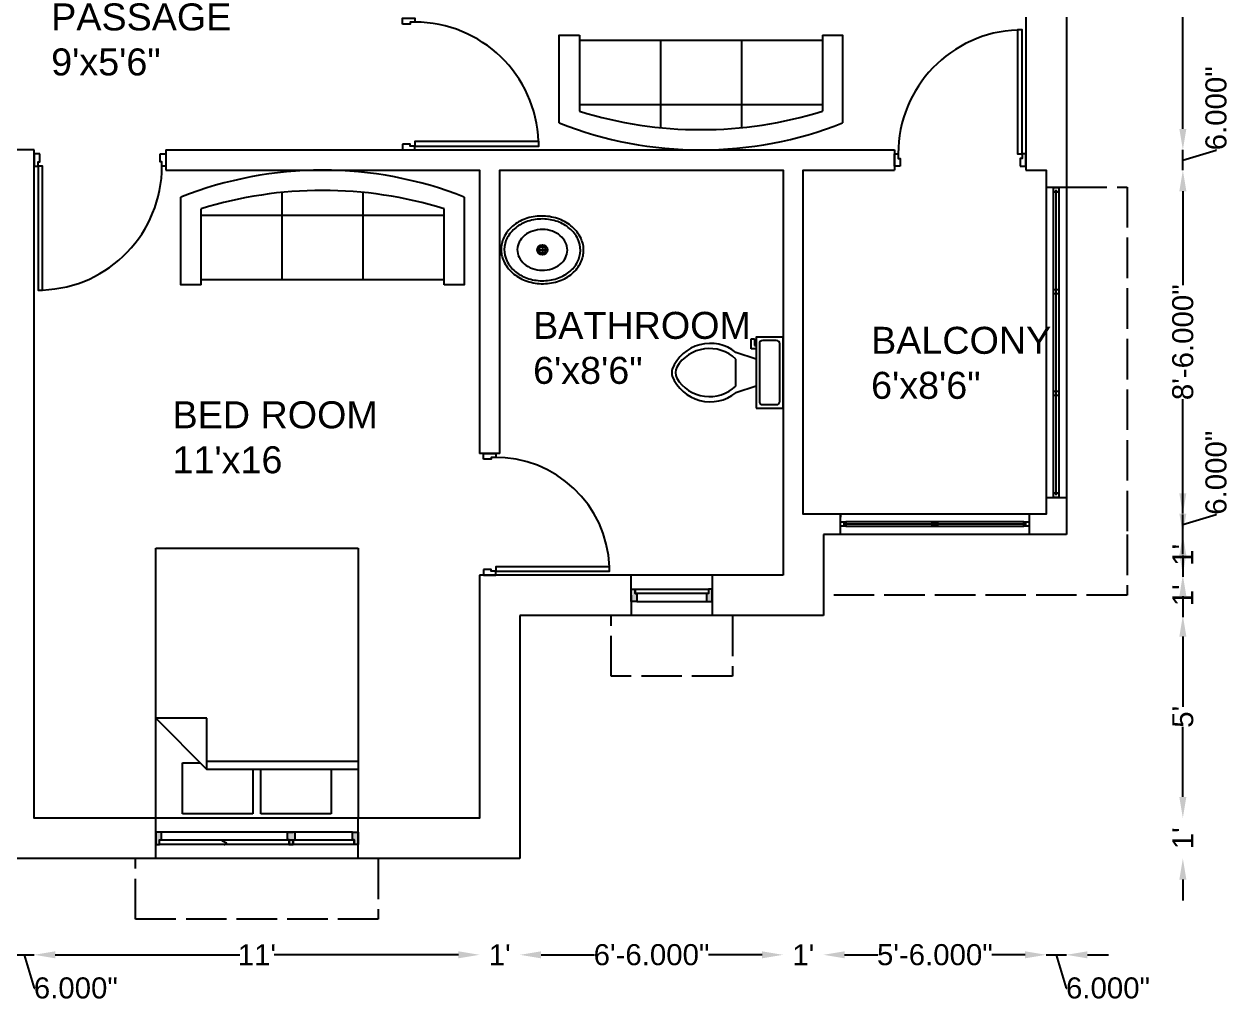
# Model space of a CAD drawing. Header units: inches. Extents: x 9745436 to 9746646, y 8297723 to 8298884.
# Drawn here: x 9746288.3 to 9746645.8, y 8297723 to 8298012.8 of the extents above; entities that cross this region are included whole.
import ezdxf

# ---------------------------------------------------------------- set-up
doc = ezdxf.new("R2010")
doc.units = ezdxf.units.IN
doc.header["$MEASUREMENT"] = 0
doc.linetypes.add('ACAD_ISO02W100', pattern=[15, 12, -3])
for name, color, linetype in [('chajja', 7, 'ACAD_ISO02W100'), ('dimension', 7, 'Continuous'), ('door', 7, 'Continuous'), ('furniture', 252, 'Continuous'), ('text', 7, 'Continuous'), ('wall', 7, 'Continuous')]:
    doc.layers.add(name, color=color, linetype=linetype)
doc.styles.get("Standard").update_dxf_attribs({"font": 'arial.ttf'})
doc.dimstyles.get("Standard").update_dxf_attribs({"dimscale": 1.04, "dimtxt": 6, "dimasz": 6, "dimexe": 0.15, "dimexo": 0.3725, "dimgap": 0.09, "dimtad": 0, "dimdec": 3, "dimzin": 0, "dimdsep": 46, "dimlunit": 3, "dimtxsty": 'Standard', "dimcen": 0.09, "dimse1": 1, "dimse2": 1, "dimadec": 0, "dimazin": 0, "dimtfac": 1, "dimtdec": 3, "dimtofl": 0, "dimtmove": 0, "dimatfit": 3, "dimfxl": 1, "dimtolj": 1, "dimtzin": 0, "dimarcsym": 0})

# ---------------------------------------------------------------- blocks, each defined once
blk = doc.blocks.new('*U36')
at = {"layer": 'door'}
blk.add_lwpolyline([(-1.14, 1.83), (-1.14, 38.55), (-2.48, 38.55), (-2.48, 1.83)], close=True, dxfattribs=at)
for points in [[(-37.31, -1.83), (-39, -1.83), (-39, 1.83), (-37.86, 1.83), (-37.86, 0.49), (-37.31, 0.49), (-37.31, -1.83)], [(-1.69, -1.83), (0, -1.83), (0, 1.83), (-1.14, 1.83), (-1.14, 0.49), (-1.69, 0.49), (-1.69, -1.83)]]:
    blk.add_lwpolyline(points, dxfattribs=at)
blk.add_arc((-1.14, 1.83), 36.72, 92.0899, 180, dxfattribs=at)
blk = doc.blocks.new('*U37')
at = {"layer": 'door'}
for points in [[(-1.83, 34.31), (-1.83, 36), (1.83, 36), (1.83, 34.86), (0.49, 34.86), (0.49, 34.31), (-1.83, 34.31)], [(-1.83, 1.69), (-1.83, 0), (1.83, 0), (1.83, 1.14), (0.49, 1.14), (0.49, 1.69), (-1.83, 1.69)]]:
    blk.add_lwpolyline(points, dxfattribs=at)
blk.add_lwpolyline([(1.83, 1.14), (35.55, 1.14), (35.55, 2.48), (1.83, 2.48)], close=True, dxfattribs=at)
blk.add_arc((1.83, 1.14), 33.73, 2.2757, 91.1383, dxfattribs=at)
blk = doc.blocks.new('*U35')
at = {"layer": 'door'}
for points in [[(1.69, 1.83), (0, 1.83), (0, -1.83), (1.14, -1.83), (1.14, -0.49), (1.69, -0.49), (1.69, 1.83)], [(37.31, 1.83), (39, 1.83), (39, -1.83), (37.86, -1.83), (37.86, -0.49), (37.31, -0.49), (37.31, 1.83)]]:
    blk.add_lwpolyline(points, dxfattribs=at)
blk.add_lwpolyline([(1.14, -1.83), (1.14, -38.55), (2.48, -38.55), (2.48, -1.83)], close=True, dxfattribs=at)
blk.add_arc((1.14, -1.83), 36.72, 272.0899, 0, dxfattribs=at)
blk = doc.blocks.new('*U40')
at = {"layer": 'door'}
for points in [[(-1.83, 37.31), (-1.83, 39), (1.83, 39), (1.83, 37.86), (0.49, 37.86), (0.49, 37.31), (-1.83, 37.31)], [(-1.83, 1.69), (-1.83, 0), (1.83, 0), (1.83, 1.14), (0.49, 1.14), (0.49, 1.69), (-1.83, 1.69)]]:
    blk.add_lwpolyline(points, dxfattribs=at)
blk.add_lwpolyline([(1.83, 1.14), (38.55, 1.14), (38.55, 2.48), (1.83, 2.48)], close=True, dxfattribs=at)
blk.add_arc((1.83, 1.14), 36.72, 2.0899, 90, dxfattribs=at)
blk = doc.blocks.new('*U47')
at = {"layer": 'door'}
h = blk.add_hatch(color=256, dxfattribs=at)
h.dxf.hatch_style = 1
h.paths.add_polyline_path([(28.31, 1.34), (28.86, 1.34), (28.86, 0), (30, 0), (30, 3.66), (29.06, 3.66), (28.31, 3.66)])
h.paths.add_polyline_path([(9.07, 1.34), (9.62, 1.34), (11.31, 1.34), (11.31, 3.66), (10.56, 3.66), (9.07, 3.66)])
h.paths.add_polyline_path([(9.62, 0), (10.76, 0), (10.76, 1.34), (9.62, 1.34)])
h.paths.add_polyline_path([(-30, 0), (-28.86, 0), (-28.86, 1.34), (-28.31, 1.34), (-28.31, 3.66), (-29.06, 3.66), (-30, 3.66)])
for p, q in [((-30, -4.17), (-30, 7.83)), ((30, -4.17), (30, 7.83)), ((28.31, 3.66), (-28.31, 3.66)), ((-28.86, 0), (-28.86, 1.34)), ((-28.86, 1.34), (-28.31, 1.34)), ((-10.22, 0.97), (-10.22, 1.34)), ((-9.02, 0), (-9.02, 0.37)), ((9.07, 1.34), (11.31, 1.34)), ((9.62, 1.34), (9.62, 0)), ((28.31, 1.34), (28.86, 1.34)), ((28.86, 1.34), (28.86, 0)), ((10.76, 0), (9.62, 0))]:
    blk.add_line(p, q, dxfattribs=at)
for points in [[(-29.06, 3.66), (-30, 3.66), (-30, 0), (-28.86, 0), (-28.86, 1.34), (-28.31, 1.34), (-28.31, 3.66), (-29.06, 3.66)], [(10.76, 1.34), (10.76, 0), (9.62, 0), (9.62, 1.34), (9.07, 1.34), (9.07, 3.66), (9.82, 3.66)], [(10.56, 3.66), (9.62, 3.66)], [(9.62, 1.34), (9.62, 0), (10.76, 0), (10.76, 1.34), (11.31, 1.34), (11.31, 3.66), (10.56, 3.66)], [(9.82, 3.66), (10.76, 3.66)], [(29.06, 3.66), (30, 3.66), (30, 0), (28.86, 0), (28.86, 1.34), (28.31, 1.34), (28.31, 3.66), (29.06, 3.66)], [(-9.02, 0), (-9.02, 0.37), (-10.22, 0.97), (-10.22, 1.34)]]:
    blk.add_lwpolyline(points, dxfattribs=at)
for points in [[(9.62, 0), (-28.86, 0), (-28.86, 1.34), (9.62, 1.34)], [(28.86, 0), (10.76, 0), (10.76, 1.34), (28.86, 1.34)]]:
    blk.add_lwpolyline(points, close=True, dxfattribs=at)
for p in [(-9.62, 0), (9.62, 0)]:
    blk.add_point(p, dxfattribs=at)
blk = doc.blocks.new('2 feet window')
at = {"layer": 'door'}
h = blk.add_hatch(color=256, dxfattribs=at)
h.dxf.hatch_style = 1
h.paths.add_polyline_path([(-10.31, -0.67), (-10.86, -0.67), (-10.86, 0.67), (-12, 0.67), (-12, -1.16), (-12, -2.99), (-11.06, -2.99), (-10.31, -2.99)])
h.paths.add_polyline_path([(12, 0.67), (10.86, 0.67), (10.86, -0.67), (10.31, -0.67), (10.31, -2.99), (11.06, -2.99), (12, -2.99)])
for p, q in [((-12, -1.16), (-12, 4.84)), ((12, 4.84), (12, -7.16)), ((-12, -1.16), (-12, -7.16)), ((-10.31, -2.99), (10.31, -2.99))]:
    blk.add_line(p, q, dxfattribs=at)
for points in [[(-11.06, -2.99), (-12, -2.99), (-12, 0.67), (-10.86, 0.67), (-10.86, -0.67), (-10.31, -0.67), (-10.31, -2.99), (-11.06, -2.99)], [(11.06, -2.99), (12, -2.99), (12, 0.67), (10.86, 0.67), (10.86, -0.67), (10.31, -0.67), (10.31, -2.99), (11.06, -2.99)]]:
    blk.add_lwpolyline(points, dxfattribs=at)
blk.add_lwpolyline([(-10.86, 0.67), (10.86, 0.67), (10.86, -0.67), (-10.86, -0.67)], close=True, dxfattribs=at)
blk = doc.blocks.new('*U55')
at = {"layer": 'door'}
blk.add_lwpolyline([(-0.8, 0.65), (0.8, 0.65), (0.8, -0.65), (-0.8, -0.65)], close=True, dxfattribs=at)
blk = doc.blocks.new('*U56')
at = {"layer": 'door', "color": 0, "linetype": 'ByBlock', "lineweight": -2, "transparency": 16777216}
for p in [(9746531.13, 8297864.66), (9746558.33, 8297864.66), (9746585.53, 8297864.66)]:
    blk.add_blockref('*U55', p, dxfattribs=at)
blk = doc.blocks.new('*U57')
at = {"layer": 'door'}
blk.add_lwpolyline([(0.65, 0.8), (0.65, -0.8), (-0.65, -0.8), (-0.65, 0.8)], close=True, dxfattribs=at)
blk = doc.blocks.new('*U58')
at = {"layer": 'door', "color": 0, "linetype": 'ByBlock', "lineweight": -2, "transparency": 16777216, "rotation": 89.99999999882141}
for p in [(9746594.33, 8297963.71), (9746594.33, 8297933.53), (9746594.33, 8297903.35), (9746594.33, 8297873.16)]:
    blk.add_blockref('*U57', p, dxfattribs=at)
blk = doc.blocks.new('Sofa - Roundback 7 ft.')
at = {"linetype": 'Continuous'}
for p, q in [((-12.00002, -32.4421), (-12.00003, -6.5971)), ((11.99997, -32.4421), (11.99998, -6.5971)), ((-36.000027, -34), (-36.000027, -11.4696)), ((-35.999844, -13.3819), (35.9998, -13.3819)), ((35.99998, -34), (35.99998, -11.4696)), ((-36.000027, -32.4421), (35.99998, -32.4421))]:
    blk.add_line(p, q, dxfattribs=at)
for points in [[(-36.000027, -34), (-42.000027, -34), (-42.000027, -8)], [(41.99998, -8), (41.99998, -34), (35.99998, -34)]]:
    blk.add_lwpolyline(points, dxfattribs=at)
for centre, radius, start, end in [((0, -114.25), 114.25, 68.43141, 111.5686), ((-0.00001, -127.1968), 121.1968, 72.72033, 107.2797)]:
    blk.add_arc(centre, radius, start, end, dxfattribs=at)
blk = doc.blocks.new('Toilet - top')
for p, q in [((9.5, -6), (9.5, -2)), ((-10, -8.5), (-8, -8.5)), ((-10, -9.5), (-10, -8.5)), ((-7, -9.5), (-10, -9.5)), ((-8, -8.5), (-8, -8)), ((-7, -8), (-7, -9.5)), ((-4, -8), (-6, -14)), ((4, -8), (6, -14)), ((4, -14), (-4, -14))]:
    blk.add_line(p, q)
blk.add_lwpolyline([(10.5, -8), (10.5, 0), (-10.5, 0), (-10.5, -8)], close=True)
for points in [[(-9.5, -2), (-9.5, -6)], [(8.5, -1), (-8.5, -1)], [(-8.5, -7), (8.5, -7)]]:
    blk.add_lwpolyline(points)
for centre, radius, start, end in [((-8.62, -1.88), 0.884, 81.8699, 188.1301), ((8.62, -1.88), 0.884, 351.8699, 98.1301), ((-8.62, -6.12), 0.884, 171.8699, 278.1301), ((8.62, -6.12), 0.884, 261.8699, 8.1301), ((3.52, -21.58), 12.17, 141.4691, 247.9714), ((4.2, -21.82), 11.33, 136.3677, 238.9468), ((-3.52, -21.58), 12.17, 292.0284, 38.5307), ((-4.2, -21.82), 11.33, 301.053, 43.6321), ((0, -27.88), 4, 245.7318, 294.2682), ((0, -29), 4, 254.8605, 285.1395)]:
    blk.add_arc(centre, radius, start, end)
blk = doc.blocks.new('Sink - Oval top')
for p, q in [((-1, 0), (1, 0)), ((0, 1), (0, -1))]:
    blk.add_line(p, q)
at = {"linetype": 'Continuous'}
for points in [[(-12.23, 0.39, 0.117634), (-11.46, -3.36, 0.104469), (-8.88, -6.8, 0.090016), (-5.08, -9.07, 0.08192), (-0.32, -10.02, 0.08192), (4.49, -9.38, 0.090016), (8.42, -7.36, 0.104469), (11.22, -4.09, 0.117634), (12.23, -0.39, 0.117634), (11.46, 3.36, 0.104469), (8.88, 6.8, 0.090016), (5.08, 9.07, 0.08192), (0.32, 10.02, 0.08192), (-4.49, 9.38, 0.090016), (-8.42, 7.36, 0.104469), (-11.22, 4.09, 0.117634)], [(-11.29, 0.16, 0.118622), (-10.52, -3.25, 0.104678), (-8.07, -6.36, 0.089562), (-4.54, -8.37, 0.081185), (-0.13, -9.15, 0.081185), (4.3, -8.49, 0.089562), (7.89, -6.58, 0.104678), (10.42, -3.55, 0.118622), (11.29, -0.16, 0.118622), (10.52, 3.25, 0.104678), (8.07, 6.36, 0.089562), (4.54, 8.37, 0.081185), (0.13, 9.15, 0.081185), (-4.3, 8.49, 0.089562), (-7.89, 6.58, 0.104678), (-10.42, 3.55, 0.118622)], [(-7.42, 0.08, 0.118283), (-6.91, -2.17, 0.104607), (-5.29, -4.21, 0.089718), (-2.97, -5.53, 0.081436), (-0.07, -6.04, 0.081436), (2.84, -5.59, 0.089718), (5.2, -4.33, 0.104607), (6.86, -2.32, 0.118283), (7.42, -0.08, 0.118283), (6.91, 2.17, 0.104607), (5.29, 4.21, 0.089718), (2.97, 5.53, 0.081436), (0.07, 6.04, 0.081436), (-2.84, 5.59, 0.089718), (-5.2, 4.33, 0.104607), (-6.86, 2.32, 0.118283)]]:
    blk.add_lwpolyline(points, format="xyb", close=True, dxfattribs=at)
for radius in [1.5, 1]:
    blk.add_circle((0, 0), radius)
blk = doc.blocks.new('Bed - Queen')
at = {"linetype": 'Continuous'}
for p, q in [((0, -80.00003), (0, 0)), ((0, 0), (59.99999, 0)), ((59.99999, 0), (59.99999, -80.00003)), ((7.99999, -1.2), (28.79998, -1.2)), ((7.99999, -14.4), (7.99999, -1.2)), ((28.79998, -1.2), (28.79998, -14.4)), ((31.19999, -1.2), (51.99999, -1.2)), ((31.19999, -14.4), (31.19999, -1.2)), ((51.99999, -1.2), (51.99999, -16.4)), ((0, -14.4), (44.8, -14.4)), ((44.8, -16.8), (0, -16.8)), ((59.99999, -29.6), (44.8, -14.4)), ((44.8, -14.4), (44.8, -29.6)), ((51.99999, -16.4), (46.79936, -16.4)), ((44.8, -29.6), (59.99999, -29.6)), ((59.99999, -80.00003), (0, -80.00003))]:
    blk.add_line(p, q, dxfattribs=at)
blk = doc.blocks.new('*D102')
at = {"layer": 'defpoints', "color": 0, "transparency": 16777216}
for p in [(9746285.33, 8297738.2), (9746291.33, 8297737.31), (9746291.33, 8297736.97)]:
    blk.add_point(p, dxfattribs=at)
at = {"layer": 'dimension', "color": 0, "lineweight": -2, "transparency": 16777216}
for p, q in [((9746279.09, 8297736.97), (9746272.85, 8297736.97)), ((9746285.33, 8297736.97), (9746291.33, 8297736.97)), ((9746288.33, 8297736.97), (9746291.29, 8297727.12)), ((9746297.57, 8297736.97), (9746303.81, 8297736.97)), ((9746291.29, 8297727.12), (9746291.48, 8297727.12))]:
    blk.add_line(p, q, dxfattribs=at)
at = {"layer": 'dimension', "color": 0, "transparency": 16777216}
for points in [[(9746279.09, 8297738.01), (9746279.09, 8297735.93), (9746285.33, 8297736.97)], [(9746297.57, 8297738.01), (9746297.57, 8297735.93), (9746291.33, 8297736.97)]]:
    blk.add_solid(points, dxfattribs=at)
at = {"layer": 'dimension', "color": 0, "transparency": 16777216, "insert": (9746303.66, 8297727.12), "char_height": 6.24, "attachment_point": 5}
blk.add_mtext('\\A1;6.000"', dxfattribs=at)
blk = doc.blocks.new('*D103')
at = {"layer": 'defpoints', "color": 0, "transparency": 16777216}
for p in [(9746291.33, 8297737.31), (9746423.33, 8297737.76), (9746423.33, 8297736.97)]:
    blk.add_point(p, dxfattribs=at)
at = {"layer": 'dimension', "color": 0, "lineweight": -2, "transparency": 16777216}
for p, q in [((9746297.57, 8297736.97), (9746352.24, 8297736.97)), ((9746417.09, 8297736.97), (9746362.43, 8297736.97))]:
    blk.add_line(p, q, dxfattribs=at)
at = {"layer": 'dimension', "color": 0, "transparency": 16777216}
for points in [[(9746297.57, 8297738.01), (9746297.57, 8297735.93), (9746291.33, 8297736.97)], [(9746417.09, 8297738.01), (9746417.09, 8297735.93), (9746423.33, 8297736.97)]]:
    blk.add_solid(points, dxfattribs=at)
at = {"layer": 'dimension', "color": 0, "transparency": 16777216, "insert": (9746357.33, 8297736.97), "char_height": 6.24, "attachment_point": 5}
blk.add_mtext("\\A1;11'", dxfattribs=at)
blk = doc.blocks.new('*D104')
at = {"layer": 'defpoints', "color": 0, "transparency": 16777216}
for p in [(9746423.33, 8297737.76), (9746435.33, 8297737.76), (9746435.33, 8297736.97)]:
    blk.add_point(p, dxfattribs=at)
at = {"layer": 'dimension', "color": 0, "lineweight": -2, "transparency": 16777216}
for p, q in [((9746417.09, 8297736.97), (9746410.85, 8297736.97)), ((9746441.57, 8297736.97), (9746447.81, 8297736.97))]:
    blk.add_line(p, q, dxfattribs=at)
at = {"layer": 'dimension', "color": 0, "transparency": 16777216}
for points in [[(9746417.09, 8297738.01), (9746417.09, 8297735.93), (9746423.33, 8297736.97)], [(9746441.57, 8297738.01), (9746441.57, 8297735.93), (9746435.33, 8297736.97)]]:
    blk.add_solid(points, dxfattribs=at)
at = {"layer": 'dimension', "color": 0, "transparency": 16777216, "insert": (9746429.33, 8297736.97), "char_height": 6.24, "attachment_point": 5}
blk.add_mtext("\\A1;1'", dxfattribs=at)
blk = doc.blocks.new('*D105')
at = {"layer": 'defpoints', "color": 0, "transparency": 16777216}
for p in [(9746513.33, 8297849.51), (9746435.33, 8297737.76), (9746513.33, 8297736.97)]:
    blk.add_point(p, dxfattribs=at)
at = {"layer": 'dimension', "color": 0, "lineweight": -2, "transparency": 16777216}
for p, q in [((9746441.57, 8297736.97), (9746457.45, 8297736.97)), ((9746507.09, 8297736.97), (9746491.22, 8297736.97))]:
    blk.add_line(p, q, dxfattribs=at)
at = {"layer": 'dimension', "color": 0, "transparency": 16777216}
for points in [[(9746441.57, 8297738.01), (9746441.57, 8297735.93), (9746435.33, 8297736.97)], [(9746507.09, 8297738.01), (9746507.09, 8297735.93), (9746513.33, 8297736.97)]]:
    blk.add_solid(points, dxfattribs=at)
at = {"layer": 'dimension', "color": 0, "transparency": 16777216, "insert": (9746474.33, 8297736.97), "char_height": 6.24, "attachment_point": 5}
blk.add_mtext('\\A1;6\'-6.000"', dxfattribs=at)
blk = doc.blocks.new('*D106')
at = {"layer": 'defpoints', "color": 0, "transparency": 16777216}
for p in [(9746513.33, 8297849.51), (9746525.33, 8297849.51), (9746525.33, 8297736.97)]:
    blk.add_point(p, dxfattribs=at)
at = {"layer": 'dimension', "color": 0, "lineweight": -2, "transparency": 16777216}
for p, q in [((9746507.09, 8297736.97), (9746500.85, 8297736.97)), ((9746531.57, 8297736.97), (9746537.81, 8297736.97))]:
    blk.add_line(p, q, dxfattribs=at)
at = {"layer": 'dimension', "color": 0, "transparency": 16777216}
for points in [[(9746507.09, 8297738.01), (9746507.09, 8297735.93), (9746513.33, 8297736.97)], [(9746531.57, 8297738.01), (9746531.57, 8297735.93), (9746525.33, 8297736.97)]]:
    blk.add_solid(points, dxfattribs=at)
at = {"layer": 'dimension', "color": 0, "transparency": 16777216, "insert": (9746519.33, 8297736.97), "char_height": 6.24, "attachment_point": 5}
blk.add_mtext("\\A1;1'", dxfattribs=at)
blk = doc.blocks.new('*D107')
at = {"layer": 'defpoints', "color": 0, "transparency": 16777216}
for p in [(9746591.33, 8297867.51), (9746525.33, 8297849.51), (9746591.33, 8297736.97)]:
    blk.add_point(p, dxfattribs=at)
at = {"layer": 'dimension', "color": 0, "lineweight": -2, "transparency": 16777216}
for p, q in [((9746531.57, 8297736.97), (9746541.46, 8297736.97)), ((9746585.09, 8297736.97), (9746575.2, 8297736.97))]:
    blk.add_line(p, q, dxfattribs=at)
at = {"layer": 'dimension', "color": 0, "transparency": 16777216}
for points in [[(9746531.57, 8297738.01), (9746531.57, 8297735.93), (9746525.33, 8297736.97)], [(9746585.09, 8297738.01), (9746585.09, 8297735.93), (9746591.33, 8297736.97)]]:
    blk.add_solid(points, dxfattribs=at)
at = {"layer": 'dimension', "color": 0, "transparency": 16777216, "insert": (9746558.33, 8297736.97), "char_height": 6.24, "attachment_point": 5}
blk.add_mtext('\\A1;5\'-6.000"', dxfattribs=at)
blk = doc.blocks.new('*D108')
at = {"layer": 'defpoints', "color": 0, "transparency": 16777216}
for p in [(9746597.33, 8297872.51), (9746591.33, 8297867.51), (9746597.33, 8297736.97)]:
    blk.add_point(p, dxfattribs=at)
at = {"layer": 'dimension', "color": 0, "lineweight": -2, "transparency": 16777216}
for p, q in [((9746585.09, 8297736.97), (9746578.85, 8297736.97)), ((9746591.33, 8297736.97), (9746597.33, 8297736.97)), ((9746594.33, 8297736.97), (9746597.29, 8297727.12)), ((9746603.57, 8297736.97), (9746609.81, 8297736.97)), ((9746597.29, 8297727.12), (9746597.48, 8297727.12))]:
    blk.add_line(p, q, dxfattribs=at)
at = {"layer": 'dimension', "color": 0, "transparency": 16777216}
for points in [[(9746585.09, 8297738.01), (9746585.09, 8297735.93), (9746591.33, 8297736.97)], [(9746603.57, 8297738.01), (9746603.57, 8297735.93), (9746597.33, 8297736.97)]]:
    blk.add_solid(points, dxfattribs=at)
at = {"layer": 'dimension', "color": 0, "transparency": 16777216, "insert": (9746609.66, 8297727.12), "char_height": 6.24, "attachment_point": 5}
blk.add_mtext('\\A1;6.000"', dxfattribs=at)
blk = doc.blocks.new('*D109')
at = {"layer": 'defpoints', "color": 0, "transparency": 16777216}
for p in [(9746435.33, 8297777.51), (9746631.85, 8297777.51), (9746435.33, 8297765.51)]:
    blk.add_point(p, dxfattribs=at)
at = {"layer": 'dimension', "color": 0, "lineweight": -2, "transparency": 16777216}
for p, q in [((9746631.85, 8297783.75), (9746631.85, 8297789.99)), ((9746631.85, 8297759.27), (9746631.85, 8297753.03))]:
    blk.add_line(p, q, dxfattribs=at)
at = {"layer": 'dimension', "color": 0, "transparency": 16777216}
for points in [[(9746630.81, 8297783.75), (9746632.89, 8297783.75), (9746631.85, 8297777.51)], [(9746630.81, 8297759.27), (9746632.89, 8297759.27), (9746631.85, 8297765.51)]]:
    blk.add_solid(points, dxfattribs=at)
at = {"layer": 'dimension', "color": 0, "transparency": 16777216, "insert": (9746631.85, 8297771.51), "char_height": 6.24, "attachment_point": 5, "rotation": 90}
blk.add_mtext("\\A1;1'", dxfattribs=at)
blk = doc.blocks.new('*D110')
at = {"layer": 'defpoints', "color": 0, "transparency": 16777216}
for p in [(9746631.75, 8297837.51), (9746631.85, 8297837.51), (9746435.33, 8297777.51)]:
    blk.add_point(p, dxfattribs=at)
at = {"layer": 'dimension', "color": 0, "lineweight": -2, "transparency": 16777216}
for p, q in [((9746631.85, 8297831.27), (9746631.85, 8297810.48)), ((9746631.85, 8297783.75), (9746631.85, 8297804.55))]:
    blk.add_line(p, q, dxfattribs=at)
at = {"layer": 'dimension', "color": 0, "transparency": 16777216}
for points in [[(9746630.81, 8297831.27), (9746632.89, 8297831.27), (9746631.85, 8297837.51)], [(9746630.81, 8297783.75), (9746632.89, 8297783.75), (9746631.85, 8297777.51)]]:
    blk.add_solid(points, dxfattribs=at)
at = {"layer": 'dimension', "color": 0, "transparency": 16777216, "insert": (9746631.85, 8297807.51), "char_height": 6.24, "attachment_point": 5, "rotation": 90}
blk.add_mtext("\\A1;5'", dxfattribs=at)
blk = doc.blocks.new('*D111')
at = {"layer": 'defpoints', "color": 0, "transparency": 16777216}
for p in [(9746513.33, 8297849.51), (9746631.85, 8297849.51), (9746631.75, 8297837.51)]:
    blk.add_point(p, dxfattribs=at)
at = {"layer": 'dimension', "color": 0, "lineweight": -2, "transparency": 16777216}
for p, q in [((9746631.85, 8297855.75), (9746631.85, 8297861.99)), ((9746631.85, 8297831.27), (9746631.85, 8297825.03))]:
    blk.add_line(p, q, dxfattribs=at)
at = {"layer": 'dimension', "color": 0, "transparency": 16777216}
for points in [[(9746630.81, 8297855.75), (9746632.89, 8297855.75), (9746631.85, 8297849.51)], [(9746630.81, 8297831.27), (9746632.89, 8297831.27), (9746631.85, 8297837.51)]]:
    blk.add_solid(points, dxfattribs=at)
at = {"layer": 'dimension', "color": 0, "transparency": 16777216, "insert": (9746631.85, 8297843.51), "char_height": 6.24, "attachment_point": 5, "rotation": 90}
blk.add_mtext("\\A1;1'", dxfattribs=at)
blk = doc.blocks.new('*D112')
at = {"layer": 'defpoints', "color": 0, "transparency": 16777216}
for p in [(9746597.33, 8297861.51), (9746631.85, 8297861.51), (9746513.33, 8297849.51)]:
    blk.add_point(p, dxfattribs=at)
at = {"layer": 'dimension', "color": 0, "lineweight": -2, "transparency": 16777216}
for p, q in [((9746631.85, 8297867.75), (9746631.85, 8297873.99)), ((9746631.85, 8297843.27), (9746631.85, 8297837.03))]:
    blk.add_line(p, q, dxfattribs=at)
at = {"layer": 'dimension', "color": 0, "transparency": 16777216}
for points in [[(9746630.81, 8297867.75), (9746632.89, 8297867.75), (9746631.85, 8297861.51)], [(9746630.81, 8297843.27), (9746632.89, 8297843.27), (9746631.85, 8297849.51)]]:
    blk.add_solid(points, dxfattribs=at)
at = {"layer": 'dimension', "color": 0, "transparency": 16777216, "insert": (9746631.85, 8297855.51), "char_height": 6.24, "attachment_point": 5, "rotation": 90}
blk.add_mtext("\\A1;1'", dxfattribs=at)
blk = doc.blocks.new('*D113')
at = {"layer": 'defpoints', "color": 0, "transparency": 16777216}
for p in [(9746591.33, 8297867.51), (9746631.85, 8297867.51), (9746597.33, 8297861.51)]:
    blk.add_point(p, dxfattribs=at)
at = {"layer": 'dimension', "color": 0, "lineweight": -2, "transparency": 16777216}
for p, q in [((9746631.85, 8297873.75), (9746631.85, 8297879.99)), ((9746631.85, 8297861.51), (9746631.85, 8297867.51)), ((9746631.85, 8297864.51), (9746641.7, 8297867.47)), ((9746641.7, 8297867.47), (9746641.7, 8297867.66)), ((9746631.85, 8297855.27), (9746631.85, 8297849.03))]:
    blk.add_line(p, q, dxfattribs=at)
at = {"layer": 'dimension', "color": 0, "transparency": 16777216}
for points in [[(9746630.81, 8297873.75), (9746632.89, 8297873.75), (9746631.85, 8297867.51)], [(9746630.81, 8297855.27), (9746632.89, 8297855.27), (9746631.85, 8297861.51)]]:
    blk.add_solid(points, dxfattribs=at)
at = {"layer": 'dimension', "color": 0, "transparency": 16777216, "insert": (9746641.7, 8297879.84), "char_height": 6.24, "attachment_point": 5, "rotation": 90}
blk.add_mtext('\\A1;6.000"', dxfattribs=at)
blk = doc.blocks.new('*D115')
at = {"layer": 'defpoints', "color": 0, "transparency": 16777216}
for p in [(9746591.33, 8297969.51), (9746631.85, 8297969.51), (9746591.33, 8297867.51)]:
    blk.add_point(p, dxfattribs=at)
at = {"layer": 'dimension', "color": 0, "lineweight": -2, "transparency": 16777216}
for p, q in [((9746631.85, 8297963.27), (9746631.85, 8297935.39)), ((9746631.85, 8297873.75), (9746631.85, 8297901.64))]:
    blk.add_line(p, q, dxfattribs=at)
at = {"layer": 'dimension', "color": 0, "transparency": 16777216}
for points in [[(9746630.81, 8297963.27), (9746632.89, 8297963.27), (9746631.85, 8297969.51)], [(9746630.81, 8297873.75), (9746632.89, 8297873.75), (9746631.85, 8297867.51)]]:
    blk.add_solid(points, dxfattribs=at)
at = {"layer": 'dimension', "color": 0, "transparency": 16777216, "insert": (9746631.85, 8297918.51), "char_height": 6.24, "attachment_point": 5, "rotation": 90}
blk.add_mtext('\\A1;8\'-6.000"', dxfattribs=at)
blk = doc.blocks.new('*D116')
at = {"layer": 'defpoints', "color": 0, "transparency": 16777216}
for p in [(9746546.33, 8297975.51), (9746631.85, 8297975.51), (9746591.33, 8297969.51)]:
    blk.add_point(p, dxfattribs=at)
at = {"layer": 'dimension', "color": 0, "lineweight": -2, "transparency": 16777216}
for p, q in [((9746631.85, 8297981.75), (9746631.85, 8297987.99)), ((9746631.85, 8297969.51), (9746631.85, 8297975.51)), ((9746631.85, 8297972.51), (9746641.7, 8297975.47)), ((9746641.7, 8297975.47), (9746641.7, 8297975.66)), ((9746631.85, 8297963.27), (9746631.85, 8297957.03))]:
    blk.add_line(p, q, dxfattribs=at)
at = {"layer": 'dimension', "color": 0, "transparency": 16777216}
for points in [[(9746630.81, 8297981.75), (9746632.89, 8297981.75), (9746631.85, 8297975.51)], [(9746630.81, 8297963.27), (9746632.89, 8297963.27), (9746631.85, 8297969.51)]]:
    blk.add_solid(points, dxfattribs=at)
at = {"layer": 'dimension', "color": 0, "transparency": 16777216, "insert": (9746641.7, 8297987.84), "char_height": 6.24, "attachment_point": 5, "rotation": 90}
blk.add_mtext('\\A1;6.000"', dxfattribs=at)
blk = doc.blocks.new('*D117')
at = {"layer": 'defpoints', "color": 0, "transparency": 16777216}
for p in [(9746585.33, 8298173.51), (9746631.85, 8298173.51), (9746546.33, 8297975.51)]:
    blk.add_point(p, dxfattribs=at)
at = {"layer": 'dimension', "color": 0, "lineweight": -2, "transparency": 16777216}
for p, q in [((9746631.85, 8298167.27), (9746631.85, 8298093.51)), ((9746631.85, 8297981.75), (9746631.85, 8298055.51))]:
    blk.add_line(p, q, dxfattribs=at)
at = {"layer": 'dimension', "color": 0, "transparency": 16777216}
for points in [[(9746630.81, 8298167.27), (9746632.89, 8298167.27), (9746631.85, 8298173.51)], [(9746630.81, 8297981.75), (9746632.89, 8297981.75), (9746631.85, 8297975.51)]]:
    blk.add_solid(points, dxfattribs=at)
at = {"layer": 'dimension', "color": 0, "transparency": 16777216, "insert": (9746631.85, 8298074.51), "char_height": 6.24, "attachment_point": 5, "rotation": 90}
blk.add_mtext('\\A1;16\'-6.000"', dxfattribs=at)

msp = doc.modelspace()

# ---------------------------------------------------------------- linework, layer by layer
at = {"layer": 'chajja'}
for points in [[(9746597.334, 8297964.5124), (9746615.334, 8297964.5124), (9746615.334, 8297861.5124), (9746615.334, 8297843.5124), (9746525.334, 8297843.5124)], [(9746498.334, 8297837.5124), (9746498.334, 8297819.5124), (9746462.334, 8297819.5124), (9746462.334, 8297837.5124)], [(9746393.334, 8297765.5124), (9746393.334, 8297747.5124), (9746321.334, 8297747.5124), (9746321.334, 8297765.5124)]]:
    msp.add_lwpolyline(points, dxfattribs=at)
at = {"layer": 'door'}
for p, q in [((9746591.334, 8297964.5124), (9746597.334, 8297964.5124)), ((9746594.334, 8297873.1618), (9746594.334, 8297963.7124)), ((9746591.334, 8297872.5124), (9746597.334, 8297872.5124)), ((9746530.334, 8297861.5124), (9746530.334, 8297867.5124)), ((9746530.334, 8297867.5124), (9746530.334, 8297866.7124)), ((9746531.134, 8297864.663), (9746585.534, 8297864.663)), ((9746586.334, 8297867.5124), (9746586.334, 8297861.5124))]:
    msp.add_line(p, q, dxfattribs=at)
for points in [[(9746593.534, 8297963.063), (9746595.134, 8297963.063), (9746595.134, 8297873.8112), (9746593.534, 8297873.8112)], [(9746531.934, 8297864.0136), (9746584.734, 8297864.0136), (9746584.734, 8297865.3124), (9746531.934, 8297865.3124)]]:
    msp.add_lwpolyline(points, close=True, dxfattribs=at)
at = {"layer": 'wall'}
for p, q in [((9746597.334, 8298185.5124), (9746597.334, 8297861.5124)), ((9746585.334, 8298173.5124), (9746585.334, 8297969.5124)), ((9746291.334, 8297975.5124), (9746285.334, 8297975.5124)), ((9746330.334, 8297975.5124), (9746330.334, 8297969.5124)), ((9746546.334, 8297975.5124), (9746546.334, 8297969.5124)), ((9746429.334, 8297885.5124), (9746423.334, 8297885.5124)), ((9746597.334, 8297861.5124), (9746525.334, 8297861.5124)), ((9746525.334, 8297861.5124), (9746525.334, 8297837.5124)), ((9746513.334, 8297849.5124), (9746423.334, 8297849.5124)), ((9746525.334, 8297837.5124), (9746435.334, 8297837.5124)), ((9746435.334, 8297837.5124), (9746435.334, 8297777.5124)), ((9746435.334, 8297777.5124), (9746435.334, 8297765.5124)), ((9746435.334, 8297765.5124), (9746153.334, 8297765.5124))]:
    msp.add_line(p, q, dxfattribs=at)
for points in [[(9746423.334, 8297849.5124), (9746423.334, 8297777.5124), (9746291.334, 8297777.5124), (9746291.334, 8297975.5124)], [(9746330.334, 8297975.5124), (9746546.334, 8297975.5124)], [(9746330.334, 8297969.5124), (9746423.334, 8297969.5124), (9746423.334, 8297885.5124)], [(9746429.334, 8297885.5124), (9746429.334, 8297969.5124), (9746513.334, 8297969.5124), (9746513.334, 8297849.5124)], [(9746585.334, 8297969.5124), (9746591.334, 8297969.5124), (9746591.334, 8297867.5124), (9746519.334, 8297867.5124), (9746519.334, 8297969.5124), (9746546.334, 8297969.5124)]]:
    msp.add_lwpolyline(points, dxfattribs=at)

# ---------------------------------------------------------------- block references
at = {"layer": 'door'}
for name, p in [('*U40', (9746402.334, 8297975.5124)), ('*U36', (9746585.334, 8297972.5124)), ('*U35', (9746291.334, 8297972.5124)), ('*U58', (0, 0)), ('*U37', (9746426.334, 8297849.5124)), ('*U56', (0, 0)), ('2 feet window', (9746480.334, 8297844.6724)), ('*U47', (9746357.334, 8297769.6824))]:
    msp.add_blockref(name, p, dxfattribs=at)
at = {"layer": 'furniture'}
for name, p, rotation in [('Sofa - Roundback 7 ft.', (9746488.9777, 8297975.5124), 180), ('Toilet - top', (9746513.334, 8297909.5124), 270), ('Bed - Queen', (9746387.334, 8297777.5124), 179.9999999985907)]:
    msp.add_blockref(name, p, dxfattribs=dict(at, rotation=rotation))
for name, p in [('Sofa - Roundback 7 ft.', (9746376.834, 8297969.5124)), ('Sink - Oval top', (9746441.971, 8297945.8849))]:
    msp.add_blockref(name, p, dxfattribs=at)

# ---------------------------------------------------------------- texts
at = {"layer": 'text', "char_height": 8, "attachment_point": 1}
for s, insert in [('PASSAGE \\P9\'x5\'6"', (9746296.3607, 8298018.9228)), ('BATHROOM \\P6\'x8\'6"', (9746439.2296, 8297927.5124)), ('BALCONY \\P6\'x8\'6"', (9746539.4292, 8297923.0797)), ("BED ROOM\\P11'x16", (9746332.3353, 8297901.0164))]:
    msp.add_mtext_dynamic_manual_height_columns(s, width=275.15487, gutter_width=1, heights=[0], dxfattribs=dict(at, insert=insert))

# ---------------------------------------------------------------- dimensions: what is measured, and where the dimension line sits
at = {"layer": 'dimension'}
for base, p1, p2, picture, middle in [((9746631.8454, 8298173.5124), (9746546.334, 8297975.5124), (9746585.334, 8298173.5124), '*D117', (9746631.8454, 8298074.5124)), ((9746631.8454, 8297975.5124), (9746591.334, 8297969.5124), (9746546.334, 8297975.5124), '*D116', (9746641.6997, 8297975.7495)), ((9746631.8454, 8297969.5124), (9746591.334, 8297867.5124), (9746591.334, 8297969.5124), '*D115', (9746631.8454, 8297918.5124)), ((9746631.8454, 8297867.5124), (9746597.334, 8297861.5124), (9746591.334, 8297867.5124), '*D113', (9746641.6997, 8297867.7495)), ((9746631.8454, 8297861.5124), (9746513.334, 8297849.5124), (9746597.334, 8297861.5124), '*D112', (9746631.8454, 8297855.5124)), ((9746631.8454, 8297849.5124), (9746631.7518, 8297837.5124), (9746513.334, 8297849.5124), '*D111', (9746631.8454, 8297843.5124)), ((9746631.8454, 8297837.5124), (9746435.334, 8297777.5124), (9746631.7518, 8297837.5124), '*D110', (9746631.8454, 8297807.5124))]:
    dim = msp.add_linear_dim(base=base, p1=p1, p2=p2, angle=90, dimstyle='Standard', override={"dimtmove": 1}, dxfattribs=at)
    dim.commit()
    dim.dimension.update_dxf_attribs({"geometry": picture, "text_midpoint": middle})
for base, p1, p2, picture, middle in [((9746597.334, 8297736.9741), (9746591.334, 8297867.5124), (9746597.334, 8297872.5124), '*D108', (9746597.5711, 8297727.1197)), ((9746591.334, 8297736.9741), (9746525.334, 8297849.5124), (9746591.334, 8297867.5124), '*D107', (9746558.334, 8297736.9741)), ((9746513.334, 8297736.9741), (9746435.334, 8297737.7618), (9746513.334, 8297849.5124), '*D105', (9746474.334, 8297736.9741)), ((9746525.334, 8297736.9741), (9746513.334, 8297849.5124), (9746525.334, 8297849.5124), '*D106', (9746519.334, 8297736.9741)), ((9746423.334, 8297736.9741), (9746291.334, 8297737.313), (9746423.334, 8297737.7618), '*D103', (9746357.334, 8297736.9741)), ((9746435.334, 8297736.9741), (9746423.334, 8297737.7618), (9746435.334, 8297737.7618), '*D104', (9746429.334, 8297736.9741)), ((9746291.334, 8297736.9741), (9746285.334, 8297738.1953), (9746291.334, 8297737.313), '*D102', (9746291.5711, 8297727.1197))]:
    dim = msp.add_linear_dim(base=base, p1=p1, p2=p2, dimstyle='Standard', override={"dimtmove": 1}, dxfattribs=at)
    dim.commit()
    dim.dimension.update_dxf_attribs({"geometry": picture, "text_midpoint": middle})
dim = msp.add_linear_dim(base=(9746631.8454, 8297777.5124), p1=(9746435.334, 8297765.5124), p2=(9746435.334, 8297777.5124), angle=90, dimstyle='Standard', dxfattribs=at)
dim.commit()
dim.dimension.update_dxf_attribs({"geometry": '*D109', "text_midpoint": (9746631.8454, 8297771.5124)})

doc.saveas('drawing.dxf')
